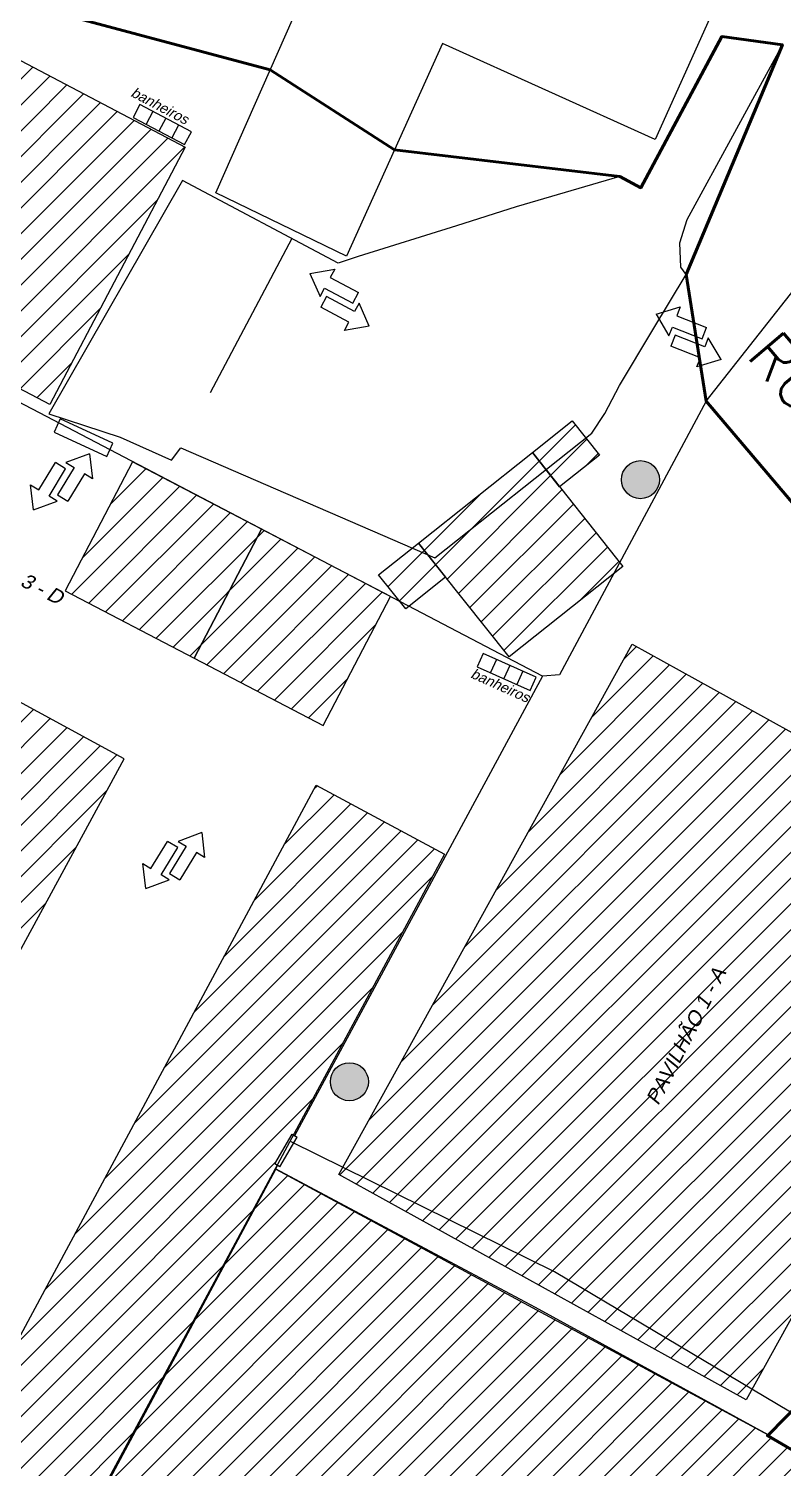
# Model space of a CAD drawing. Header units: metres. Extents: x 2113 to 5678, y -2764 to 956.
# Drawn here: x 2582.3 to 2634.1, y -1721 to -1622.1 of the extents above; entities that cross this region are included whole.
import ezdxf

# ---------------------------------------------------------------- set-up
doc = ezdxf.new("R2010")
doc.units = ezdxf.units.M
doc.header["$MEASUREMENT"] = 0
doc.linetypes.add('ACAD_ISO03W100', pattern=[30, 12, -18])
doc.linetypes.add('CONTINUO', pattern=[0])
for name, color, linetype in [('_ESTACIONAMENTO EXPOSITORES', 94, 'Continuous'), ('_FLUXO', 6, 'CONTINUO'), ('_SETOR A', 1, 'Continuous'), ('_SETOR B', 5, 'Continuous'), ('_SETOR D', 22, 'Continuous'), ('_SETOR F', 30, 'Continuous'), ('ATUALIZADO', 4, 'Continuous'), ('CADASTRO', 114, 'CONTINUO'), ('ESTRUTURA', 7, 'Continuous'), ('HACHURAS', 8, 'Continuous'), ('PAREDE', 7, 'Continuous'), ('TELHADO', 6, 'Continuous'), ('TXT_QUADRAFISCAL_5000', 7, 'Continuous')]:
    doc.layers.add(name, color=color, linetype=linetype)
doc.styles.add('ROMANS', font='romans.shx')
doc.styles.add('util2000', font='arial.ttf', dxfattribs={"oblique": 12.000028})

# ---------------------------------------------------------------- blocks, each defined once
blk = doc.blocks.new('Setaxr01')
for p, q in [((1500, 0), (925, 450)), ((925, 450), (925, 175)), ((925, 175), (0, 175)), ((0, 175), (0, -175)), ((1500, 0), (925, -450)), ((925, -175), (0, -175)), ((925, -450), (925, -175))]:
    blk.add_line(p, q)

msp = doc.modelspace()

# ---------------------------------------------------------------- hatches: boundary and pattern name
at = {"layer": '_ESTACIONAMENTO EXPOSITORES'}
h = msp.add_hatch(dxfattribs=at)
h.set_pattern_fill('ANSI31', color=256, scale=10)
h.paths.add_polyline_path([(2599.271, -1700.447), (2582.914, -1731.003), (2634.78, -1761.324), (2664.076, -1736.841), (2655.84, -1732.015), (2633.058, -1718.772), (2633.125, -1718.705)])
h.paths.add_polyline_path([(2609.04, -1729.15), (2632.634, -1733.651), (2633.57, -1731.426), (2609.975, -1726.925)], flags=24)
at = {"layer": '_SETOR A'}
h = msp.add_hatch(dxfattribs=at)
h.set_pattern_fill('ANSI31', color=256, scale=10)
h.paths.add_polyline_path([(2651.766, -1679.856), (2623.763, -1664.369), (2603.876, -1700.329), (2618.423, -1707.498), (2632.008, -1715.582)])
h.paths.add_polyline_path([(2618.423, -1707.498), (2603.876, -1700.329), (2603.606, -1700.817), (2631.608, -1716.304), (2632.008, -1715.582)])
h.paths.add_polyline_path([(2625.856, -1696.734), (2630.72, -1687.228), (2628.963, -1685.801), (2624.1, -1695.306)], flags=24)
at = {"layer": '_SETOR B'}
h = msp.add_hatch(dxfattribs=at)
h.set_pattern_fill('ANSI31', color=256, scale=10)
h.paths.add_polyline_path([(2566.502, -1616.219), (2557.184, -1633.916), (2583.73, -1647.892), (2593.047, -1630.195)])
h.paths.add_polyline_path([(2569.623, -1630.722), (2579.127, -1635.585), (2580.554, -1633.829), (2571.05, -1628.966)], flags=24)
at = {"layer": '_SETOR D'}
h = msp.add_hatch(dxfattribs=at)
h.set_pattern_fill('ANSI31', color=256, scale=10)
h.paths.add_polyline_path([(2620.578, -1650.192), (2619.644, -1649.018), (2616.905, -1651.196), (2617.838, -1652.37)])
h.paths.add_polyline_path([(2621.511, -1651.366), (2620.578, -1650.192), (2617.838, -1652.37), (2618.772, -1653.544)])
h.paths.add_polyline_path([(2617.838, -1652.37), (2616.905, -1651.196), (2609.077, -1657.419), (2609.714, -1658.221), (2610.209, -1658.435)])
h.paths.add_polyline_path([(2617.838, -1652.37), (2610.209, -1658.435), (2609.714, -1658.221), (2615.3, -1665.247), (2622.507, -1659.518), (2622.915, -1658.756)])
h.paths.add_polyline_path([(2609.714, -1658.221), (2608.65, -1657.759), (2606.337, -1659.597), (2607.8, -1661.437), (2608.429, -1661.766), (2610.944, -1659.767)])
h.paths.add_polyline_path([(2609.077, -1657.419), (2608.65, -1657.759), (2609.714, -1658.221)])
at = {"layer": '_SETOR F'}
h = msp.add_hatch(dxfattribs=at)
h.set_pattern_fill('ANSI31', color=256, scale=10)
h.paths.add_polyline_path([(2573.119, -1643.292), (2564.255, -1638.664), (2559.626, -1647.529), (2568.491, -1652.157)])
h.paths.add_polyline_path([(2581.98, -1647.928), (2573.119, -1643.292), (2568.491, -1652.157), (2577.356, -1656.785)])
h.paths.add_polyline_path([(2598.284, -1656.458), (2589.419, -1651.83), (2584.791, -1660.695), (2593.655, -1665.323)])
h.paths.add_polyline_path([(2607.144, -1661.094), (2598.284, -1656.458), (2593.655, -1665.323), (2602.52, -1669.951)])
h = msp.add_hatch(dxfattribs=at)
h.set_pattern_fill('ANSI31', color=256, scale=10)
h.paths.add_polyline_path([(2588.835, -1672.238), (2571.257, -1662.698), (2547.408, -1706.644), (2564.986, -1716.184)])
h.paths.add_polyline_path([(2600.389, -1698.052), (2600.468, -1698.098), (2610.858, -1678.792), (2602.052, -1674.053), (2573.621, -1726.889), (2580.262, -1730.463, -0.799968), (2582.751, -1731.016), (2599.354, -1700.167), (2599.206, -1700.081)])
h.paths.add_polyline_path([(2547.136, -1678.426), (2538.349, -1673.651), (2524.034, -1700.015), (2532.821, -1704.79)])
h.paths.add_polyline_path([(2563.611, -1698.86), (2570.408, -1686.162), (2568.678, -1684.702), (2561.881, -1697.4)], flags=24)
h.paths.add_polyline_path([(2578.825, -1735.282), (2581.784, -1731.562), (2578.829, -1729.212), (2575.87, -1732.932)], flags=9)
at = {"layer": 'PAREDE'}
h = msp.add_hatch(color=5, dxfattribs=at)
h.dxf.hatch_style = 1
h.paths.add_polyline_path([(2625.644, -1653.059, 1), (2623.029, -1653.059, 1)])
h = msp.add_hatch(color=5, dxfattribs=at)
h.dxf.hatch_style = 1
h.paths.add_polyline_path([(2605.634, -1694.443, 1), (2603.02, -1694.443, 1)])

# ---------------------------------------------------------------- linework, layer by layer
at = {"color": 1, "lineweight": 60, "flags": 128}
msp.add_lwpolyline([(2493.401, -1676.955), (2538.582, -1625.792), (2566.502, -1616.219), (2598.875, -1624.882), (2607.428, -1630.392), (2622.922, -1632.23), (2624.355, -1632.993), (2629.923, -1622.6), (2634.096, -1623.165), (2627.489, -1638.961), (2628.859, -1647.662), (2663.535, -1688.521), (2642.393, -1709.49), (2644.697, -1711.762), (2640.384, -1715.91), (2638.1, -1713.659), (2633.058, -1718.772), (2664.134, -1736.836)], dxfattribs=at)
msp.add_lwpolyline([(2617.609, -1666.569), (2551.312, -1631.883)])
at = {"layer": '_ESTACIONAMENTO EXPOSITORES', "flags": 128}
msp.add_lwpolyline([(2599.271, -1700.447), (2633.125, -1718.705), (2664.076, -1736.841), (2634.78, -1761.324), (2582.914, -1731.003), (2599.271, -1700.447)], dxfattribs=at)
at = {"layer": '_SETOR A'}
msp.add_lwpolyline([(2631.608, -1716.304), (2603.606, -1700.817), (2623.763, -1664.369), (2651.766, -1679.856), (2631.608, -1716.304)], dxfattribs=at)
at = {"layer": '_SETOR B', "flags": 128}
msp.add_lwpolyline([(2566.502, -1616.219), (2593.047, -1630.195), (2583.73, -1647.892), (2557.184, -1633.916), (2566.502, -1616.219)], dxfattribs=at)
at = {"layer": '_SETOR D', "flags": 128}
for points in [[(2616.905, -1651.196), (2619.644, -1649.018), (2621.511, -1651.366), (2618.772, -1653.544)], [(2609.077, -1657.419), (2616.905, -1651.196), (2623.128, -1659.024), (2615.3, -1665.247)], [(2606.337, -1659.597), (2609.077, -1657.419), (2610.944, -1659.767), (2608.204, -1661.945)]]:
    msp.add_lwpolyline(points, close=True, dxfattribs=at)
at = {"layer": '_SETOR F'}
for points in [[(2598.284, -1656.458), (2589.419, -1651.83), (2584.791, -1660.695), (2593.655, -1665.323)], [(2607.148, -1661.086), (2598.284, -1656.458), (2593.655, -1665.323), (2602.52, -1669.951)], [(2564.986, -1716.184), (2588.835, -1672.238), (2571.257, -1662.698), (2547.408, -1706.644)]]:
    msp.add_lwpolyline(points, close=True, dxfattribs=at)
at = {"layer": '_SETOR F', "flags": 128}
msp.add_lwpolyline([(2602.052, -1674.053), (2610.858, -1678.792), (2582.423, -1731.626), (2573.621, -1726.889), (2602.052, -1674.053)], dxfattribs=at)
at = {"layer": 'ATUALIZADO'}
for p, q in [((2599.206, -1700.081), (2600.389, -1698.052)), ((2599.552, -1700.283), (2600.735, -1698.253)), ((2600.389, -1698.052), (2600.735, -1698.253)), ((2599.552, -1700.283), (2599.206, -1700.081))]:
    msp.add_line(p, q, dxfattribs=at)
for points in [[(2628.859, -1647.662), (2660.065, -1684.536)], [(2618.423, -1707.498), (2600.316, -1698.574)], [(2599.379, -1700.182), (2582.588, -1731.382)], [(2617.118, -1709.968), (2599.244, -1700.433)], [(2634.652, -1717.155), (2618.423, -1707.498)], [(2633.125, -1718.705), (2617.118, -1709.968)], [(2638.1, -1713.659), (2633.058, -1718.772), (2664.134, -1736.836), (2634.78, -1761.675), (2582.765, -1731.051), (2572.431, -1750.287), (2537.572, -1734.368)]]:
    msp.add_lwpolyline(points, dxfattribs=at)
at = {"layer": 'CADASTRO', "color": 0, "linetype": 'CONTINUO', "flags": 128}
msp.add_lwpolyline([(2595.139, -1633.334), (2602.611, -1616.431), (2596.775, -1599.628), (2604.631, -1595.62), (2611.792, -1613.314), (2629.08, -1621.379), (2625.336, -1629.677), (2610.724, -1623.086), (2604.132, -1637.698)], close=True, dxfattribs=at)
at = {"layer": 'ESTRUTURA'}
for p, q in [((2589.927, -1627.282), (2589.461, -1628.167)), ((2593.466, -1629.146), (2589.927, -1627.282)), ((2589.461, -1628.167), (2593, -1630.03)), ((2590.811, -1627.748), (2590.345, -1628.633)), ((2591.696, -1628.214), (2591.23, -1629.099)), ((2592.581, -1628.68), (2592.115, -1629.565)), ((2593, -1630.03), (2593.466, -1629.146)), ((2613.52, -1665.001), (2613.111, -1665.913)), ((2617.169, -1666.64), (2613.52, -1665.001)), ((2613.111, -1665.913), (2616.76, -1667.552)), ((2614.433, -1665.411), (2614.023, -1666.323)), ((2615.345, -1665.821), (2614.935, -1666.733)), ((2616.257, -1666.23), (2615.847, -1667.142)), ((2616.76, -1667.552), (2617.169, -1666.64))]:
    msp.add_line(p, q, dxfattribs=at)
at = {"layer": 'HACHURAS', "linetype": 'ACAD_ISO03W100'}
msp.add_line((2600.365, -1636.482), (2592.747, -1650.861), dxfattribs=at)
at = {"layer": 'PAREDE'}
msp.add_line((2628.859, -1647.662), (2635.852, -1638.796), dxfattribs=at)
at = {"layer": 'PAREDE', "flags": 128}
msp.add_lwpolyline([(2634.096, -1623.165), (2629.923, -1622.6), (2624.355, -1632.993), (2622.922, -1632.23), (2615.797, -1634.313), (2611.681, -1635.6), (2604.924, -1637.715), (2603.546, -1638.167), (2592.856, -1632.505), (2583.661, -1648.538), (2588.562, -1650.137), (2592.107, -1651.72), (2592.747, -1650.861), (2610.209, -1658.435), (2620.999, -1649.857), (2621.889, -1648.507), (2622.891, -1646.589), (2625.182, -1642.767), (2627.489, -1638.961), (2627.114, -1638.446), (2627.054, -1636.77), (2627.538, -1635.181)], close=True, dxfattribs=at)
for points in [[(2628.859, -1647.662), (2618.778, -1666.476), (2617.609, -1666.569)], [(2617.609, -1666.569), (2611.224, -1678.361), (2600.562, -1698.152)]]:
    msp.add_lwpolyline(points, dxfattribs=at)
at = {"layer": 'PAREDE'}
msp.add_lwpolyline([(2584.438, -1648.884), (2584.021, -1649.793), (2587.657, -1651.462), (2588.074, -1650.553)], close=True, dxfattribs=at)
msp.add_lwpolyline([(2584.438, -1648.884), (2584.021, -1649.793), (2587.657, -1651.462), (2588.074, -1650.553)], close=True, dxfattribs=at)
for centre in [(2624.337, -1653.059), (2604.327, -1694.443)]:
    msp.add_circle(centre, 1.307, dxfattribs=at)
at = {"layer": 'TXT_QUADRAFISCAL_5000', "lineweight": 100}
msp.add_circle((2591.411, -1762.719), 237.953, dxfattribs=at)
msp.add_circle((2591.411, -1762.719), 237.953, dxfattribs=at)

# ---------------------------------------------------------------- block references
at = {"layer": '_FLUXO', "lineweight": 40, "xscale": 0.002370589168496263, "yscale": 0.002370589168496263, "zscale": 0.002370589168496263}
for p, rotation in [((2628.723, -1642.982), 158.5359094157153), ((2626.569, -1643.505), 338.5359094157153)]:
    msp.add_blockref('Setaxr01', p, dxfattribs=dict(at, rotation=rotation))
at = {"layer": 'TELHADO', "lineweight": 40, "xscale": 0.002370589168496263, "yscale": 0.002370589168496263, "zscale": 0.002370589168496263}
for p, rotation in [((2604.754, -1640.562), 151.9676191641923), ((2602.554, -1640.835), 331.9676191641923), ((2584.608, -1654.31), 58.57110058564969), ((2584.466, -1652.099), 238.5711005856496), ((2592.321, -1680.348), 58.57110058564969), ((2592.179, -1678.136), 238.5711005856496)]:
    msp.add_blockref('Setaxr01', p, dxfattribs=dict(at, rotation=rotation))

# ---------------------------------------------------------------- texts
at = {"layer": '_SETOR A', "insert": (2625.564, -1696.135), "char_height": 0.7, "width": 16.46378, "attachment_point": 7, "rotation": 62.90231, "style": 'util2000'}
msp.add_mtext('{\\f@Arial Unicode MS|b0|i0|c0|p34;\\P\\H1.4286x;PAVILHÃO 1 - A}', dxfattribs=at)
at = {"layer": '_SETOR D', "insert": (2575.055, -1656.968), "char_height": 0.7, "width": 14.59374, "attachment_point": 7, "rotation": 332.90231, "style": 'util2000'}
msp.add_mtext('{\\f@Arial Unicode MS|b0|i0|c0|p34;\\P\\H1.4286x;PAVILHÃO 3 - D}', dxfattribs=at)
at = {"layer": 'PAREDE', "style": 'ROMANS'}
msp.add_text('RUA  REINALDO GASPARETTO', height=3, rotation=310, dxfattribs=at).set_placement((2631.542, -1644.531))
at = {"layer": 'PAREDE', "color": 1, "char_height": 0.7, "attachment_point": 7, "style": 'util2000'}
for insert, rotation in [((2589.236, -1626.677), 332.20086), ((2612.6, -1666.651), 335.7836)]:
    msp.add_mtext('{\\f@Arial Unicode MS|b0|i0|c0|p34;\\C256;banheiros}', dxfattribs=dict(at, insert=insert, rotation=rotation))

doc.saveas('drawing.dxf')
